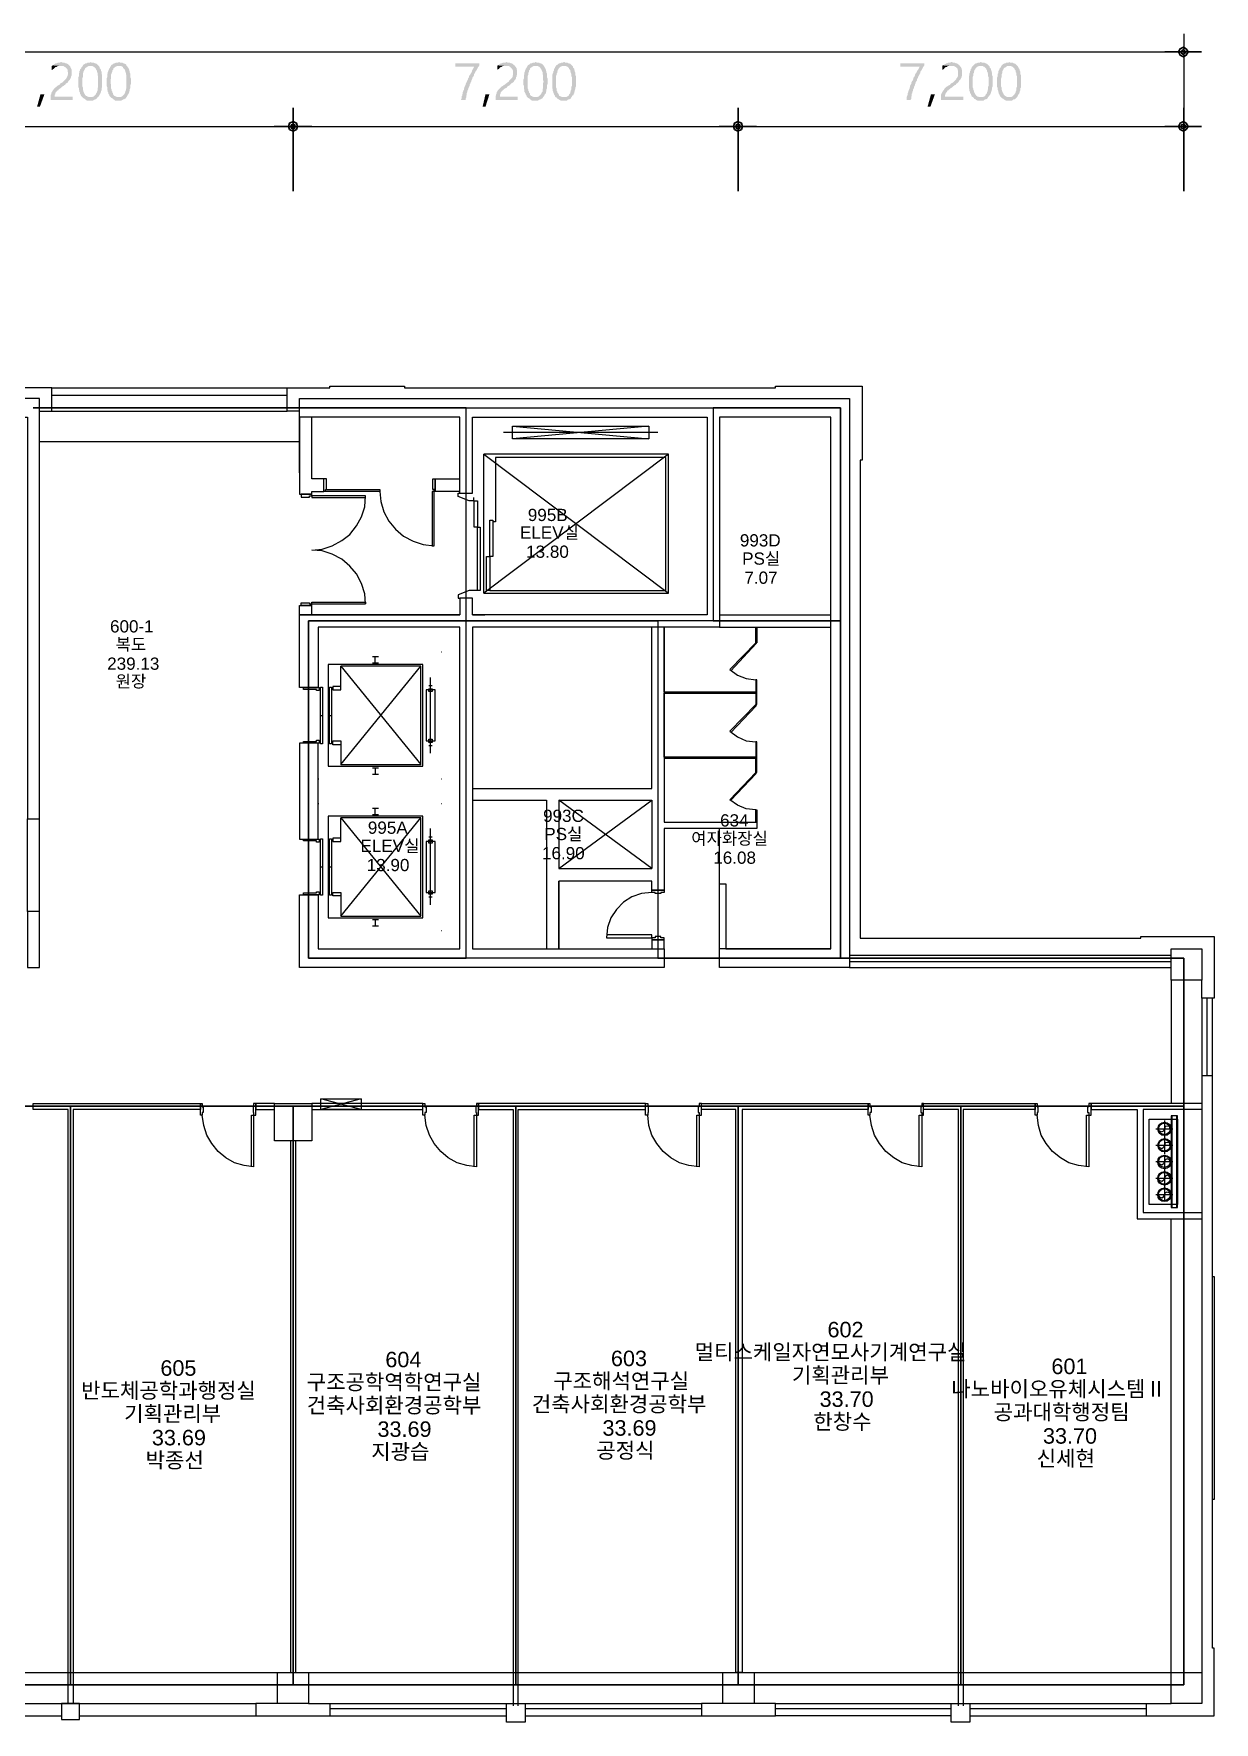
# Model space of a CAD drawing. Header units: millimetres. Extents: x -750 to 90961, y 13040 to 66109.
# Drawn here: x 71872 to 90961, y 16212 to 43504 of the extents above; entities that cross this region are included whole.
import ezdxf

# ---------------------------------------------------------------- set-up
doc = ezdxf.new("R2010")
doc.units = ezdxf.units.MM
for name, color, linetype in [('PDF_문자', 7, 'Continuous'), ('PDF_솔리드 채우기', 7, 'Continuous'), ('PDF_형상', 7, 'Continuous')]:
    doc.layers.add(name, color=color, linetype=linetype)
doc.styles.add('PDF 맑은고딕', font='Arial.ttf')

msp = doc.modelspace()

# ---------------------------------------------------------------- hatches: boundary and pattern name
at = {"layer": 'PDF_솔리드 채우기', "transparency": 33554559}
for points in [[(72319, 43047), (72309, 43047), (72291, 43037), (72282, 43037), (72264, 43037), (72245, 43028), (72227, 43028), (72218, 43019), (72200, 43010), (72191, 43001), (72181, 42992), (72309, 42983), (72319, 42983), (72337, 42983), (72355, 42983), (72364, 42973), (72383, 42964), (72392, 42955), (72401, 42946), (72410, 42937), (72419, 42919), (72419, 42909), (72419, 42891), (72428, 42873), (72428, 42855), (72419, 42836), (72419, 42827), (72410, 42809), (72401, 42791), (72401, 42781), (72392, 42772), (72383, 42763), (72373, 42754), (72364, 42745), (72346, 42727), (72337, 42717), (72319, 42708), (72300, 42699), (72291, 42681), (72273, 42672), (72255, 42663), (72245, 42653), (72236, 42644), (72218, 42635), (72209, 42626), (72200, 42617), (72191, 42599), (72181, 42589), (72172, 42571), (72163, 42562), (72154, 42544), (72154, 42544), (72154, 42525), (72145, 42516), (72145, 42498), (72145, 42480), (72145, 42461), (72145, 42434), (72501, 42434), (72501, 42489), (72209, 42489), (72209, 42498), (72209, 42516), (72218, 42525), (72218, 42544), (72227, 42553), (72236, 42562), (72245, 42580), (72264, 42589), (72264, 42589), (72273, 42599), (72282, 42608), (72291, 42617), (72309, 42626), (72319, 42635), (72337, 42653), (72355, 42663), (72364, 42672), (72383, 42681), (72392, 42699), (72410, 42708), (72419, 42717), (72428, 42727), (72437, 42745), (72447, 42754), (72456, 42763), (72456, 42763), (72465, 42781), (72474, 42800), (72474, 42809), (72483, 42827), (72483, 42845), (72483, 42864), (72483, 42882), (72483, 42882), (72483, 42900), (72483, 42919), (72483, 42928), (72474, 42946), (72465, 42964), (72465, 42973), (72456, 42983), (72437, 43001), (72437, 43001), (72428, 43010), (72410, 43019), (72401, 43028), (72383, 43028), (72364, 43037), (72355, 43037), (72337, 43037)], [(72181, 42992), (72163, 42983), (72163, 42919), (72172, 42919), (72181, 42928), (72191, 42937), (72209, 42955), (72218, 42964), (72236, 42964), (72245, 42973), (72264, 42983), (72273, 42983), (72291, 42983), (72309, 42983)], [(72666, 42992), (72657, 42973), (72648, 42964), (72639, 42955), (72639, 42946), (72629, 42937), (72620, 42928), (72620, 42909), (72611, 42900), (72611, 42882), (72602, 42864), (72602, 42855), (72602, 42836), (72602, 42818), (72593, 42800), (72593, 42781), (72593, 42763), (72593, 42745), (72593, 42717), (72593, 42699), (72593, 42681), (72593, 42663), (72593, 42644), (72602, 42626), (72602, 42608), (72602, 42599), (72611, 42580), (72611, 42562), (72620, 42553), (72620, 42535), (72629, 42525), (72629, 42516), (72639, 42498), (72648, 42489), (72657, 42480), (72666, 42471), (72675, 42461), (72693, 42452), (72703, 42443), (72721, 42434), (72730, 42425), (72748, 42425), (72767, 42425), (72776, 42425), (72785, 42425), (72794, 42425), (72812, 42425), (72831, 42425), (72849, 42434), (72858, 42443), (72876, 42443), (72885, 42452), (72895, 42461), (72904, 42480), (72785, 42480), (72776, 42480), (72767, 42480), (72757, 42480), (72748, 42489), (72739, 42489), (72730, 42498), (72721, 42498), (72712, 42507), (72703, 42516), (72693, 42535), (72684, 42544), (72684, 42553), (72675, 42571), (72675, 42580), (72666, 42599), (72666, 42617), (72666, 42635), (72657, 42653), (72657, 42681), (72657, 42699), (72657, 42727), (72657, 42736), (72657, 42763), (72657, 42781), (72666, 42809), (72666, 42827), (72666, 42845), (72666, 42864), (72675, 42873), (72675, 42891), (72684, 42909), (72693, 42919), (72693, 42928), (72703, 42946), (72712, 42955), (72721, 42955), (72730, 42964), (72739, 42973), (72748, 42973), (72757, 42983), (72767, 42983), (72776, 42983), (72794, 42983)], [(72794, 43047), (72794, 43047), (72776, 43037), (72757, 43037), (72739, 43037), (72730, 43028), (72712, 43028), (72703, 43019), (72684, 43010), (72675, 43001), (72666, 42992), (72794, 42983), (72794, 42983), (72803, 42983), (72812, 42983), (72821, 42983), (72831, 42973), (72840, 42973), (72849, 42964), (72858, 42955), (72867, 42946), (72876, 42937), (72876, 42928), (72885, 42919), (72895, 42900), (72895, 42882), (72904, 42873), (72904, 42855), (72904, 42836), (72913, 42818), (72913, 42800), (72913, 42772), (72913, 42754), (72913, 42727), (72913, 42708), (72913, 42690), (72913, 42663), (72913, 42644), (72904, 42626), (72904, 42608), (72904, 42589), (72895, 42571), (72895, 42562), (72885, 42544), (72876, 42535), (72876, 42525), (72867, 42516), (72858, 42507), (72849, 42498), (72840, 42489), (72831, 42489), (72821, 42480), (72812, 42480), (72794, 42480), (72785, 42480), (72904, 42480), (72922, 42489), (72931, 42507), (72931, 42507), (72940, 42525), (72949, 42535), (72949, 42544), (72959, 42562), (72959, 42571), (72968, 42589), (72968, 42608), (72968, 42626), (72977, 42635), (72977, 42653), (72977, 42672), (72977, 42699), (72977, 42717), (72977, 42736), (72977, 42754), (72977, 42781), (72977, 42800), (72977, 42818), (72977, 42836), (72968, 42855), (72968, 42873), (72968, 42891), (72959, 42909), (72959, 42919), (72949, 42937), (72940, 42946), (72940, 42955), (72931, 42973), (72922, 42983), (72913, 42992), (72904, 43001), (72895, 43010), (72885, 43019), (72876, 43019), (72867, 43028), (72858, 43028), (72840, 43037), (72831, 43037), (72821, 43037), (72803, 43037)], [(73123, 42992), (73114, 42973), (73105, 42964), (73105, 42955), (73096, 42946), (73087, 42937), (73087, 42928), (73077, 42909), (73077, 42900), (73068, 42882), (73068, 42864), (73059, 42855), (73059, 42836), (73059, 42818), (73059, 42800), (73050, 42781), (73050, 42763), (73050, 42745), (73050, 42717), (73050, 42699), (73050, 42681), (73050, 42663), (73059, 42644), (73059, 42626), (73059, 42608), (73059, 42599), (73068, 42580), (73068, 42562), (73077, 42553), (73077, 42535), (73087, 42525), (73096, 42516), (73096, 42498), (73105, 42489), (73114, 42480), (73123, 42471), (73141, 42461), (73151, 42452), (73160, 42443), (73178, 42434), (73187, 42425), (73205, 42425), (73224, 42425), (73242, 42425), (73242, 42425), (73260, 42425), (73279, 42425), (73288, 42425), (73306, 42434), (73315, 42443), (73333, 42443), (73343, 42452), (73361, 42461), (73370, 42480), (73242, 42480), (73242, 42480), (73224, 42480), (73215, 42480), (73205, 42489), (73196, 42489), (73187, 42498), (73178, 42498), (73169, 42507), (73160, 42516), (73151, 42535), (73151, 42544), (73141, 42553), (73141, 42571), (73132, 42580), (73132, 42599), (73123, 42617), (73123, 42635), (73123, 42653), (73123, 42681), (73114, 42699), (73114, 42727), (73114, 42736), (73114, 42763), (73123, 42781), (73123, 42809), (73123, 42827), (73123, 42845), (73132, 42864), (73132, 42873), (73141, 42891), (73141, 42909), (73151, 42919), (73160, 42928), (73160, 42946), (73169, 42955), (73178, 42955), (73187, 42964), (73196, 42973), (73205, 42973), (73215, 42983), (73224, 42983), (73242, 42983), (73251, 42983)], [(73251, 43047), (73251, 43047), (73233, 43037), (73215, 43037), (73205, 43037), (73187, 43028), (73169, 43028), (73160, 43019), (73151, 43010), (73132, 43001), (73123, 42992), (73251, 42983), (73251, 42983), (73260, 42983), (73269, 42983), (73288, 42983), (73297, 42973), (73306, 42973), (73315, 42964), (73315, 42955), (73324, 42946), (73333, 42937), (73343, 42928), (73343, 42919), (73352, 42900), (73352, 42882), (73361, 42873), (73361, 42855), (73370, 42836), (73370, 42818), (73370, 42800), (73370, 42772), (73370, 42754), (73370, 42727), (73370, 42708), (73370, 42690), (73370, 42663), (73370, 42644), (73370, 42626), (73361, 42608), (73361, 42589), (73352, 42571), (73352, 42562), (73343, 42544), (73343, 42535), (73333, 42525), (73324, 42516), (73315, 42507), (73306, 42498), (73297, 42489), (73288, 42489), (73279, 42480), (73269, 42480), (73260, 42480), (73242, 42480), (73370, 42480), (73379, 42489), (73388, 42507), (73388, 42507), (73397, 42525), (73407, 42535), (73407, 42544), (73416, 42562), (73416, 42571), (73425, 42589), (73425, 42608), (73434, 42626), (73434, 42635), (73434, 42653), (73434, 42672), (73443, 42699), (73443, 42717), (73443, 42736), (73443, 42754), (73443, 42781), (73434, 42800), (73434, 42818), (73434, 42836), (73434, 42855), (73425, 42873), (73425, 42891), (73416, 42909), (73416, 42919), (73407, 42937), (73407, 42946), (73397, 42955), (73388, 42973), (73379, 42983), (73370, 42992), (73370, 43001), (73361, 43010), (73343, 43019), (73333, 43019), (73324, 43028), (73315, 43028), (73306, 43037), (73288, 43037), (73279, 43037), (73269, 43037)], [(79075, 43028), (78691, 43028), (78691, 42973), (78993, 42973), (78993, 42973), (78984, 42955), (78975, 42937), (78965, 42919), (78956, 42909), (78956, 42891), (78947, 42873), (78938, 42864), (78929, 42845), (78920, 42836), (78911, 42818), (78911, 42800), (78901, 42791), (78892, 42772), (78892, 42763), (78883, 42754), (78883, 42745), (78874, 42727), (78865, 42708), (78856, 42690), (78856, 42681), (78847, 42663), (78837, 42644), (78837, 42635), (78828, 42617), (78828, 42599), (78819, 42589), (78819, 42580), (78810, 42562), (78810, 42544), (78801, 42525), (78801, 42507), (78792, 42498), (78792, 42480), (78792, 42461), (78783, 42443), (78783, 42434), (78856, 42434), (78856, 42443), (78856, 42452), (78865, 42471), (78865, 42489), (78865, 42498), (78874, 42516), (78874, 42535), (78874, 42544), (78883, 42562), (78883, 42580), (78892, 42599), (78901, 42617), (78901, 42626), (78911, 42644), (78920, 42663), (78920, 42681), (78929, 42690), (78929, 42708), (78938, 42717), (78947, 42736), (78947, 42745), (78956, 42763), (78965, 42781), (78965, 42791), (78975, 42809), (78984, 42818), (78993, 42836), (78993, 42855), (79002, 42864), (79011, 42882), (79020, 42900), (79029, 42909), (79039, 42928), (79048, 42946), (79057, 42964), (79066, 42973), (79075, 42992)], [(79514, 43047), (79514, 43047), (79496, 43037), (79477, 43037), (79459, 43037), (79441, 43028), (79432, 43028), (79413, 43019), (79404, 43010), (79386, 43001), (79377, 42992), (79505, 42983), (79523, 42983), (79532, 42983), (79551, 42983), (79569, 42973), (79578, 42964), (79587, 42955), (79596, 42946), (79605, 42937), (79615, 42919), (79624, 42909), (79624, 42891), (79624, 42873), (79624, 42855), (79624, 42836), (79615, 42827), (79615, 42809), (79605, 42791), (79596, 42781), (79587, 42772), (79578, 42763), (79569, 42754), (79560, 42745), (79551, 42727), (79532, 42717), (79523, 42708), (79505, 42699), (79487, 42681), (79468, 42672), (79459, 42663), (79441, 42653), (79432, 42644), (79423, 42635), (79413, 42626), (79404, 42617), (79386, 42599), (79377, 42589), (79368, 42571), (79359, 42562), (79359, 42544), (79359, 42544), (79349, 42525), (79349, 42516), (79340, 42498), (79340, 42480), (79340, 42461), (79340, 42434), (79697, 42434), (79697, 42489), (79413, 42489), (79413, 42498), (79413, 42516), (79413, 42525), (79423, 42544), (79423, 42553), (79432, 42562), (79441, 42580), (79459, 42589), (79459, 42589), (79468, 42599), (79477, 42608), (79487, 42617), (79505, 42626), (79523, 42635), (79532, 42653), (79551, 42663), (79569, 42672), (79578, 42681), (79596, 42699), (79605, 42708), (79624, 42717), (79633, 42727), (79642, 42745), (79651, 42754), (79660, 42763), (79660, 42763), (79669, 42781), (79669, 42800), (79679, 42809), (79679, 42827), (79688, 42845), (79688, 42864), (79688, 42882), (79688, 42882), (79688, 42900), (79688, 42919), (79679, 42928), (79679, 42946), (79669, 42964), (79660, 42973), (79651, 42983), (79642, 43001), (79633, 43001), (79624, 43010), (79615, 43019), (79596, 43028), (79587, 43028), (79569, 43037), (79551, 43037), (79532, 43037)], [(79377, 42992), (79368, 42983), (79368, 42919), (79368, 42919), (79377, 42928), (79395, 42937), (79404, 42955), (79423, 42964), (79432, 42964), (79441, 42973), (79459, 42983), (79477, 42983), (79496, 42983), (79505, 42983)], [(79861, 42992), (79852, 42973), (79843, 42964), (79843, 42955), (79834, 42946), (79825, 42937), (79825, 42928), (79816, 42909), (79816, 42900), (79807, 42882), (79807, 42864), (79807, 42855), (79797, 42836), (79797, 42818), (79797, 42800), (79797, 42781), (79788, 42763), (79788, 42745), (79788, 42717), (79788, 42699), (79788, 42681), (79797, 42663), (79797, 42644), (79797, 42626), (79797, 42608), (79807, 42599), (79807, 42580), (79807, 42562), (79816, 42553), (79825, 42535), (79825, 42525), (79834, 42516), (79843, 42498), (79843, 42489), (79852, 42480), (79861, 42471), (79880, 42461), (79889, 42452), (79898, 42443), (79916, 42434), (79925, 42425), (79944, 42425), (79962, 42425), (79980, 42425), (79980, 42425), (79999, 42425), (80017, 42425), (80026, 42425), (80044, 42434), (80053, 42443), (80072, 42443), (80081, 42452), (80099, 42461), (80108, 42480), (79989, 42480), (79980, 42480), (79971, 42480), (79953, 42480), (79944, 42489), (79935, 42489), (79925, 42498), (79916, 42498), (79907, 42507), (79898, 42516), (79898, 42535), (79889, 42544), (79880, 42553), (79880, 42571), (79871, 42580), (79871, 42599), (79861, 42617), (79861, 42635), (79861, 42653), (79861, 42681), (79861, 42699), (79861, 42727), (79861, 42736), (79861, 42763), (79861, 42781), (79861, 42809), (79861, 42827), (79871, 42845), (79871, 42864), (79871, 42873), (79880, 42891), (79880, 42909), (79889, 42919), (79898, 42928), (79898, 42946), (79907, 42955), (79916, 42955), (79925, 42964), (79935, 42973), (79944, 42973), (79953, 42983), (79962, 42983), (79980, 42983), (79989, 42983)], [(79989, 43047), (79989, 43047), (79971, 43037), (79953, 43037), (79944, 43037), (79925, 43028), (79907, 43028), (79898, 43019), (79889, 43010), (79871, 43001), (79861, 42992), (79989, 42983), (79989, 42983), (79999, 42983), (80017, 42983), (80026, 42983), (80035, 42973), (80044, 42973), (80053, 42964), (80063, 42955), (80063, 42946), (80072, 42937), (80081, 42928), (80081, 42919), (80090, 42900), (80099, 42882), (80099, 42873), (80099, 42855), (80108, 42836), (80108, 42818), (80108, 42800), (80108, 42772), (80108, 42754), (80117, 42727), (80108, 42708), (80108, 42690), (80108, 42663), (80108, 42644), (80108, 42626), (80099, 42608), (80099, 42589), (80099, 42571), (80090, 42562), (80081, 42544), (80081, 42535), (80072, 42525), (80063, 42516), (80053, 42507), (80044, 42498), (80035, 42489), (80026, 42489), (80017, 42480), (80008, 42480), (79999, 42480), (79989, 42480), (80108, 42480), (80117, 42489), (80127, 42507), (80136, 42507), (80136, 42525), (80145, 42535), (80154, 42544), (80154, 42562), (80163, 42571), (80163, 42589), (80163, 42608), (80172, 42626), (80172, 42635), (80172, 42653), (80172, 42672), (80181, 42699), (80181, 42717), (80181, 42736), (80181, 42754), (80181, 42781), (80172, 42800), (80172, 42818), (80172, 42836), (80172, 42855), (80163, 42873), (80163, 42891), (80154, 42909), (80154, 42919), (80145, 42937), (80145, 42946), (80136, 42955), (80127, 42973), (80117, 42983), (80117, 42992), (80108, 43001), (80099, 43010), (80090, 43019), (80081, 43019), (80063, 43028), (80053, 43028), (80044, 43037), (80035, 43037), (80017, 43037), (80008, 43037)], [(80319, 42992), (80309, 42973), (80300, 42964), (80300, 42955), (80291, 42946), (80291, 42937), (80282, 42928), (80282, 42909), (80273, 42900), (80273, 42882), (80264, 42864), (80264, 42855), (80255, 42836), (80255, 42818), (80255, 42800), (80255, 42781), (80255, 42763), (80255, 42745), (80255, 42717), (80255, 42699), (80255, 42681), (80255, 42663), (80255, 42644), (80255, 42626), (80264, 42608), (80264, 42599), (80264, 42580), (80273, 42562), (80273, 42553), (80282, 42535), (80282, 42525), (80291, 42516), (80300, 42498), (80300, 42489), (80309, 42480), (80328, 42471), (80337, 42461), (80346, 42452), (80364, 42443), (80373, 42434), (80392, 42425), (80401, 42425), (80419, 42425), (80437, 42425), (80437, 42425), (80456, 42425), (80474, 42425), (80492, 42425), (80501, 42434), (80520, 42443), (80529, 42443), (80547, 42452), (80556, 42461), (80565, 42480), (80447, 42480), (80437, 42480), (80428, 42480), (80419, 42480), (80401, 42489), (80392, 42489), (80383, 42498), (80373, 42498), (80364, 42507), (80364, 42516), (80355, 42535), (80346, 42544), (80337, 42553), (80337, 42571), (80328, 42580), (80328, 42599), (80328, 42617), (80319, 42635), (80319, 42653), (80319, 42681), (80319, 42699), (80319, 42727), (80319, 42736), (80319, 42763), (80319, 42781), (80319, 42809), (80319, 42827), (80328, 42845), (80328, 42864), (80337, 42873), (80337, 42891), (80346, 42909), (80346, 42919), (80355, 42928), (80364, 42946), (80373, 42955), (80373, 42955), (80383, 42964), (80392, 42973), (80401, 42973), (80410, 42983), (80428, 42983), (80437, 42983), (80447, 42983)], [(80456, 43047), (80447, 43047), (80428, 43037), (80419, 43037), (80401, 43037), (80383, 43028), (80373, 43028), (80355, 43019), (80346, 43010), (80337, 43001), (80319, 42992), (80447, 42983), (80447, 42983), (80465, 42983), (80474, 42983), (80483, 42983), (80492, 42973), (80501, 42973), (80511, 42964), (80520, 42955), (80529, 42946), (80529, 42937), (80538, 42928), (80547, 42919), (80547, 42900), (80556, 42882), (80556, 42873), (80565, 42855), (80565, 42836), (80565, 42818), (80575, 42800), (80575, 42772), (80575, 42754), (80575, 42727), (80575, 42708), (80575, 42690), (80575, 42663), (80565, 42644), (80565, 42626), (80565, 42608), (80556, 42589), (80556, 42571), (80547, 42562), (80547, 42544), (80538, 42535), (80529, 42525), (80529, 42516), (80520, 42507), (80511, 42498), (80501, 42489), (80492, 42489), (80483, 42480), (80465, 42480), (80456, 42480), (80447, 42480), (80565, 42480), (80575, 42489), (80584, 42507), (80593, 42507), (80602, 42525), (80602, 42535), (80611, 42544), (80611, 42562), (80620, 42571), (80620, 42589), (80629, 42608), (80629, 42626), (80629, 42635), (80639, 42653), (80639, 42672), (80639, 42699), (80639, 42717), (80639, 42736), (80639, 42754), (80639, 42781), (80639, 42800), (80639, 42818), (80629, 42836), (80629, 42855), (80629, 42873), (80620, 42891), (80620, 42909), (80611, 42919), (80611, 42937), (80602, 42946), (80593, 42955), (80593, 42973), (80584, 42983), (80575, 42992), (80565, 43001), (80556, 43010), (80547, 43019), (80538, 43019), (80529, 43028), (80511, 43028), (80501, 43037), (80492, 43037), (80474, 43037), (80465, 43037)], [(86271, 43028), (85887, 43028), (85887, 42973), (86197, 42973), (86197, 42973), (86188, 42955), (86179, 42937), (86170, 42919), (86161, 42909), (86152, 42891), (86143, 42873), (86133, 42864), (86124, 42845), (86124, 42836), (86115, 42818), (86106, 42800), (86097, 42791), (86097, 42772), (86088, 42763), (86088, 42754), (86079, 42745), (86069, 42727), (86060, 42708), (86060, 42690), (86051, 42681), (86042, 42663), (86042, 42644), (86033, 42635), (86033, 42617), (86024, 42599), (86024, 42589), (86015, 42580), (86015, 42562), (86005, 42544), (86005, 42525), (85996, 42507), (85996, 42498), (85987, 42480), (85987, 42461), (85987, 42443), (85987, 42434), (86051, 42434), (86051, 42443), (86060, 42452), (86060, 42471), (86060, 42489), (86069, 42498), (86069, 42516), (86069, 42535), (86079, 42544), (86079, 42562), (86088, 42580), (86088, 42599), (86097, 42617), (86106, 42626), (86106, 42644), (86115, 42663), (86124, 42681), (86124, 42690), (86133, 42708), (86133, 42717), (86143, 42736), (86152, 42745), (86152, 42763), (86161, 42781), (86170, 42791), (86170, 42809), (86179, 42818), (86188, 42836), (86197, 42855), (86207, 42864), (86207, 42882), (86216, 42900), (86225, 42909), (86234, 42928), (86243, 42946), (86252, 42964), (86261, 42973), (86271, 42992)], [(86719, 43047), (86709, 43047), (86691, 43037), (86673, 43037), (86664, 43037), (86645, 43028), (86627, 43028), (86618, 43019), (86600, 43010), (86591, 43001), (86572, 42992), (86709, 42983), (86719, 42983), (86737, 42983), (86755, 42983), (86764, 42973), (86783, 42964), (86792, 42955), (86801, 42946), (86810, 42937), (86810, 42919), (86819, 42909), (86819, 42891), (86819, 42873), (86819, 42855), (86819, 42836), (86819, 42827), (86810, 42809), (86801, 42791), (86792, 42781), (86792, 42772), (86783, 42763), (86773, 42754), (86764, 42745), (86746, 42727), (86737, 42717), (86719, 42708), (86700, 42699), (86691, 42681), (86673, 42672), (86655, 42663), (86645, 42653), (86627, 42644), (86618, 42635), (86609, 42626), (86600, 42617), (86591, 42599), (86581, 42589), (86572, 42571), (86563, 42562), (86554, 42544), (86554, 42544), (86545, 42525), (86545, 42516), (86545, 42498), (86545, 42480), (86545, 42461), (86545, 42434), (86901, 42434), (86901, 42489), (86609, 42489), (86609, 42498), (86609, 42516), (86618, 42525), (86618, 42544), (86627, 42553), (86636, 42562), (86645, 42580), (86655, 42589), (86664, 42589), (86664, 42599), (86682, 42608), (86691, 42617), (86700, 42626), (86719, 42635), (86737, 42653), (86755, 42663), (86764, 42672), (86783, 42681), (86792, 42699), (86810, 42708), (86819, 42717), (86828, 42727), (86837, 42745), (86847, 42754), (86856, 42763), (86856, 42763), (86865, 42781), (86874, 42800), (86874, 42809), (86883, 42827), (86883, 42845), (86883, 42864), (86883, 42882), (86883, 42882), (86883, 42900), (86883, 42919), (86874, 42928), (86874, 42946), (86865, 42964), (86856, 42973), (86847, 42983), (86837, 43001), (86837, 43001), (86819, 43010), (86810, 43019), (86792, 43028), (86783, 43028), (86764, 43037), (86746, 43037), (86737, 43037)], [(86572, 42992), (86563, 42983), (86563, 42919), (86563, 42919), (86581, 42928), (86591, 42937), (86600, 42955), (86618, 42964), (86627, 42964), (86645, 42973), (86655, 42983), (86673, 42983), (86691, 42983), (86709, 42983)], [(87066, 42992), (87048, 42973), (87039, 42964), (87039, 42955), (87039, 42946), (87029, 42937), (87020, 42928), (87020, 42909), (87011, 42900), (87011, 42882), (87002, 42864), (87002, 42855), (87002, 42836), (86993, 42818), (86993, 42800), (86993, 42781), (86993, 42763), (86993, 42745), (86993, 42717), (86993, 42699), (86993, 42681), (86993, 42663), (86993, 42644), (86993, 42626), (87002, 42608), (87002, 42599), (87002, 42580), (87011, 42562), (87011, 42553), (87020, 42535), (87029, 42525), (87029, 42516), (87039, 42498), (87039, 42489), (87057, 42480), (87066, 42471), (87075, 42461), (87084, 42452), (87103, 42443), (87112, 42434), (87130, 42425), (87148, 42425), (87157, 42425), (87176, 42425), (87176, 42425), (87194, 42425), (87212, 42425), (87231, 42425), (87240, 42434), (87258, 42443), (87267, 42443), (87285, 42452), (87295, 42461), (87304, 42480), (87185, 42480), (87176, 42480), (87167, 42480), (87157, 42480), (87148, 42489), (87130, 42489), (87121, 42498), (87112, 42498), (87112, 42507), (87103, 42516), (87093, 42535), (87084, 42544), (87084, 42553), (87075, 42571), (87075, 42580), (87066, 42599), (87066, 42617), (87057, 42635), (87057, 42653), (87057, 42681), (87057, 42699), (87057, 42727), (87057, 42736), (87057, 42763), (87057, 42781), (87057, 42809), (87066, 42827), (87066, 42845), (87066, 42864), (87075, 42873), (87075, 42891), (87084, 42909), (87084, 42919), (87093, 42928), (87103, 42946), (87112, 42955), (87121, 42955), (87121, 42964), (87130, 42973), (87139, 42973), (87157, 42983), (87167, 42983), (87176, 42983), (87185, 42983)], [(87194, 43047), (87185, 43047), (87167, 43037), (87157, 43037), (87139, 43037), (87121, 43028), (87112, 43028), (87093, 43019), (87084, 43010), (87075, 43001), (87066, 42992), (87185, 42983), (87185, 42983), (87203, 42983), (87212, 42983), (87221, 42983), (87231, 42973), (87240, 42973), (87249, 42964), (87258, 42955), (87267, 42946), (87276, 42937), (87276, 42928), (87285, 42919), (87285, 42900), (87295, 42882), (87295, 42873), (87304, 42855), (87304, 42836), (87304, 42818), (87313, 42800), (87313, 42772), (87313, 42754), (87313, 42727), (87313, 42708), (87313, 42690), (87313, 42663), (87304, 42644), (87304, 42626), (87304, 42608), (87295, 42589), (87295, 42571), (87285, 42562), (87285, 42544), (87276, 42535), (87267, 42525), (87267, 42516), (87258, 42507), (87249, 42498), (87240, 42489), (87231, 42489), (87221, 42480), (87212, 42480), (87194, 42480), (87185, 42480), (87304, 42480), (87313, 42489), (87322, 42507), (87331, 42507), (87340, 42525), (87340, 42535), (87349, 42544), (87349, 42562), (87359, 42571), (87359, 42589), (87368, 42608), (87368, 42626), (87368, 42635), (87377, 42653), (87377, 42672), (87377, 42699), (87377, 42717), (87377, 42736), (87377, 42754), (87377, 42781), (87377, 42800), (87377, 42818), (87368, 42836), (87368, 42855), (87368, 42873), (87359, 42891), (87359, 42909), (87349, 42919), (87349, 42937), (87340, 42946), (87331, 42955), (87331, 42973), (87322, 42983), (87313, 42992), (87304, 43001), (87295, 43010), (87285, 43019), (87276, 43019), (87267, 43028), (87258, 43028), (87240, 43037), (87231, 43037), (87221, 43037), (87203, 43037)], [(87523, 42992), (87514, 42973), (87505, 42964), (87505, 42955), (87496, 42946), (87487, 42937), (87487, 42928), (87477, 42909), (87468, 42900), (87468, 42882), (87468, 42864), (87459, 42855), (87459, 42836), (87459, 42818), (87450, 42800), (87450, 42781), (87450, 42763), (87450, 42745), (87450, 42717), (87450, 42699), (87450, 42681), (87450, 42663), (87450, 42644), (87459, 42626), (87459, 42608), (87459, 42599), (87468, 42580), (87468, 42562), (87477, 42553), (87477, 42535), (87487, 42525), (87487, 42516), (87496, 42498), (87505, 42489), (87514, 42480), (87523, 42471), (87532, 42461), (87551, 42452), (87560, 42443), (87578, 42434), (87587, 42425), (87605, 42425), (87624, 42425), (87633, 42425), (87642, 42425), (87660, 42425), (87669, 42425), (87688, 42425), (87706, 42434), (87715, 42443), (87733, 42443), (87743, 42452), (87752, 42461), (87770, 42480), (87642, 42480), (87633, 42480), (87624, 42480), (87615, 42480), (87605, 42489), (87596, 42489), (87587, 42498), (87578, 42498), (87569, 42507), (87560, 42516), (87551, 42535), (87551, 42544), (87541, 42553), (87532, 42571), (87532, 42580), (87523, 42599), (87523, 42617), (87523, 42635), (87514, 42653), (87514, 42681), (87514, 42699), (87514, 42727), (87514, 42736), (87514, 42763), (87514, 42781), (87523, 42809), (87523, 42827), (87523, 42845), (87532, 42864), (87532, 42873), (87532, 42891), (87541, 42909), (87551, 42919), (87551, 42928), (87560, 42946), (87569, 42955), (87578, 42955), (87587, 42964), (87596, 42973), (87605, 42973), (87615, 42983), (87624, 42983), (87633, 42983), (87651, 42983)], [(87651, 43047), (87651, 43047), (87633, 43037), (87615, 43037), (87596, 43037), (87587, 43028), (87569, 43028), (87560, 43019), (87541, 43010), (87532, 43001), (87523, 42992), (87651, 42983), (87651, 42983), (87660, 42983), (87669, 42983), (87679, 42983), (87688, 42973), (87697, 42973), (87706, 42964), (87715, 42955), (87724, 42946), (87733, 42937), (87733, 42928), (87743, 42919), (87752, 42900), (87752, 42882), (87761, 42873), (87761, 42855), (87761, 42836), (87770, 42818), (87770, 42800), (87770, 42772), (87770, 42754), (87770, 42727), (87770, 42708), (87770, 42690), (87770, 42663), (87770, 42644), (87761, 42626), (87761, 42608), (87761, 42589), (87752, 42571), (87752, 42562), (87743, 42544), (87733, 42535), (87733, 42525), (87724, 42516), (87715, 42507), (87706, 42498), (87697, 42489), (87688, 42489), (87679, 42480), (87669, 42480), (87660, 42480), (87642, 42480), (87770, 42480), (87779, 42489), (87788, 42507), (87788, 42507), (87797, 42525), (87807, 42535), (87807, 42544), (87816, 42562), (87816, 42571), (87825, 42589), (87825, 42608), (87825, 42626), (87834, 42635), (87834, 42653), (87834, 42672), (87834, 42699), (87834, 42717), (87834, 42736), (87834, 42754), (87834, 42781), (87834, 42800), (87834, 42818), (87834, 42836), (87825, 42855), (87825, 42873), (87825, 42891), (87816, 42909), (87816, 42919), (87807, 42937), (87797, 42946), (87797, 42955), (87788, 42973), (87779, 42983), (87770, 42992), (87761, 43001), (87752, 43010), (87743, 43019), (87733, 43019), (87724, 43028), (87715, 43028), (87706, 43037), (87688, 43037), (87679, 43037), (87660, 43037)]]:
    msp.add_hatch(color=256, dxfattribs=at).paths.add_polyline_path(points)

# ---------------------------------------------------------------- linework, layer by layer
at = {"layer": 'PDF_솔리드 채우기', "lineweight": 5, "transparency": 33554559}
for points in [[(72044, 42525), (71971, 42324), (71980, 42525), (71925, 42324)], [(79240, 42525), (79176, 42324), (79176, 42525), (79130, 42324)], [(86444, 42525), (86371, 42324), (86380, 42525), (86325, 42324)]]:
    msp.add_solid(points, dxfattribs=at)
at = {"layer": 'PDF_형상', "lineweight": 5}
for points in [[(90467, 43504), (90467, 40962), (90467, 42306)], [(11427, 43211), (90312, 43211)], [(69018, 42004), (75912, 42004)], [(76213, 42004), (83116, 42004)], [(83418, 42004), (90312, 42004)], [(72163, 37780), (71450, 37780), (71450, 37808), (68040, 37808), (68040, 37753)], [(71962, 37405), (72163, 37405), (72163, 37780), (75967, 37780)], [(76168, 37405), (75967, 37405), (75967, 37780), (76661, 37780), (76661, 37808), (77868, 37808), (77868, 37780), (83866, 37780), (83866, 37808), (85265, 37808), (85265, 36610), (85237, 36610), (85237, 28884), (89772, 28884), (89772, 28912), (90961, 28912), (90961, 27915), (90760, 27915), (90760, 28208)], [(71962, 29314), (71962, 30813), (71962, 37607), (68113, 37607), (68113, 37305), (71770, 37305), (71770, 30813)], [(68863, 26169), (72465, 26169), (76067, 26169), (79669, 26169), (83263, 26169), (86865, 26169), (90467, 26169), (90467, 28564), (84917, 28564), (81964, 28564), (78865, 28564), (76314, 28564), (76314, 34013), (78865, 34013), (78865, 37460), (71861, 37460)], [(71861, 37460), (78865, 37460), (82860, 37460), (84917, 37460), (84917, 34013), (84917, 28564), (90467, 28564), (90467, 26169), (90467, 16816), (86865, 16816), (83263, 16816), (79669, 16816), (76067, 16816), (72465, 16816), (68872, 16816)], [(72163, 37661), (75967, 37661)], [(72163, 37405), (75967, 37405)], [(78764, 36080), (78764, 37305), (76168, 37305), (76168, 37607), (85064, 37607), (85064, 28409), (90266, 28409)], [(76168, 36409), (76168, 37305), (76168, 36061), (76369, 36061), (76195, 36061), (76195, 36016), (76332, 36016), (76332, 36034), (76369, 36034), (76369, 36061), (76369, 36107), (76561, 36107), (76561, 36308)], [(76588, 36107), (76588, 36135), (76607, 36135), (76607, 36308), (76561, 36308), (76369, 36308), (76369, 37305)], [(78984, 36007), (78984, 35952), (78911, 35952), (78737, 36025), (78737, 36080), (78764, 36080), (78965, 36080), (78965, 37305), (82760, 37305), (82760, 34114), (78965, 34114), (78965, 34379), (78764, 34379), (78764, 34114)], [(79615, 37159), (81818, 36957)], [(81818, 37159), (79615, 36957)], [(82961, 29762), (83061, 29762), (83061, 28711), (84762, 28711), (84762, 37305), (82961, 37305), (82961, 33913), (84762, 33913)], [(71962, 36912), (76168, 36912)], [(81964, 37058), (79468, 37058)], [(82138, 36711), (79148, 36711)], [(79249, 34507), (82092, 34507), (82092, 36656), (79340, 36656), (79340, 35613), (79295, 35613)], [(78764, 36107), (78362, 36107), (78344, 36107), (78344, 36135), (78325, 36135), (78325, 36308), (78362, 36308), (78362, 36107), (78362, 36308), (78764, 36308)], [(76369, 34114), (76369, 34260), (76369, 34288), (77237, 34288), (77228, 34452), (77173, 34617), (77091, 34772), (76981, 34900), (76853, 35010), (76698, 35092), (76533, 35147), (76369, 35156), (76533, 35175), (76698, 35229), (76853, 35312), (76981, 35412), (77091, 35549), (77173, 35696), (77228, 35860), (77237, 36034), (76369, 36034), (76369, 36007), (77237, 36007), (77237, 36034)], [(76616, 36107), (76588, 36107), (76561, 36107)], [(77466, 36107), (77484, 35943), (77530, 35778), (77612, 35623), (77722, 35495), (77850, 35385), (78005, 35303), (78170, 35248), (78344, 35229), (78344, 36107), (78316, 36107), (78316, 35229), (78344, 35229)], [(79093, 34507), (78911, 34507), (78737, 34434), (78737, 34379), (78764, 34379)], [(79148, 34461), (82138, 34461)], [(82961, 33913), (78965, 33913), (78965, 28711), (82065, 28711), (82065, 28409), (76168, 28409), (76168, 29588), (76469, 29588), (76469, 28711), (78764, 28711), (78764, 33913), (76469, 33913), (76469, 32935), (76168, 32935), (76168, 34114), (76168, 34260), (76369, 34260), (76195, 34260), (76195, 34306), (76332, 34306), (76332, 34288), (76369, 34288), (76369, 34315), (77237, 34315), (77237, 34288)], [(78764, 34114), (76168, 34114), (78764, 34114)], [(79066, 34114), (78965, 34114), (79167, 34114)], [(78965, 31307), (81864, 31307), (81864, 33913)], [(83144, 32212), (83555, 32642), (83546, 32660), (83564, 32660), (83564, 33063), (83546, 33063), (83546, 32861), (82065, 32861), (82065, 33913), (82065, 30759)], [(82961, 34114), (84762, 34114)], [(83144, 33209), (83555, 33648), (83546, 33657), (83564, 33657), (83546, 33657), (83546, 33913)], [(83564, 33913), (83564, 33657)], [(83546, 33657), (83125, 33227), (83253, 33136), (83391, 33081), (83546, 33063)], [(76469, 33511), (76479, 33511)], [(77347, 33437), (77448, 33437)], [(77347, 33337), (77448, 33337)], [(77393, 33337), (77393, 33437)], [(78463, 33511), (78472, 33511)], [(76835, 32011), (76707, 32011), (76707, 32075), (76835, 32075), (76835, 31691), (78133, 31691), (78133, 33282), (76835, 33282), (78133, 31691)], [(76835, 32953), (76707, 32953), (76707, 32898), (76835, 32898), (76835, 33282)], [(76835, 31691), (78133, 33282)], [(78289, 31874), (78289, 33099)], [(78261, 32971), (78316, 32971)], [(83144, 31115), (83555, 31545), (83546, 31563), (83564, 31563), (83564, 32057), (83546, 32057), (83546, 31810), (82065, 31810), (82065, 32843), (83546, 32843), (83546, 32660), (83125, 32231), (83253, 32139), (83391, 32075), (83546, 32057)], [(76506, 32487), (76543, 32487)], [(76652, 32487), (76689, 32487)], [(78261, 32002), (78316, 32002)], [(83546, 30960), (83391, 30978), (83253, 31033), (83125, 31124), (83546, 31563), (83546, 31792), (82065, 31792), (82065, 30759), (83564, 30759)], [(76469, 31463), (76479, 31463)], [(77347, 31636), (77448, 31636)], [(77347, 31536), (77448, 31536)], [(77393, 31636), (77393, 31536)], [(78463, 31463), (78472, 31463)], [(78965, 31115), (80163, 31115), (80163, 28711)], [(80364, 31115), (81864, 31115)], [(76469, 31060), (76479, 31060)], [(77347, 30987), (77448, 30987)], [(77347, 30887), (77448, 30887)], [(77393, 30887), (77393, 30987)], [(78463, 31060), (78472, 31060)], [(83546, 30759), (83546, 30960), (83564, 30960), (83564, 30759), (83564, 30658), (82065, 30658), (82065, 29661), (81864, 29661), (81864, 29808), (80364, 29808), (80364, 28711), (80364, 29808)], [(71770, 29314), (71770, 30813), (71962, 30813)], [(76835, 29570), (76707, 29570), (76707, 29625), (76835, 29625), (76835, 29241), (78133, 29241), (78133, 30832), (76835, 30832), (78133, 29241)], [(76835, 30503), (76707, 30503), (76707, 30448), (76835, 30448), (76835, 30832)], [(76835, 29241), (78133, 30832)], [(78289, 29424), (78289, 30658)], [(84762, 28711), (82961, 28711), (82961, 29762), (82961, 30658)], [(78261, 30521), (78316, 30521)], [(76506, 30036), (76543, 30036)], [(76652, 30036), (76689, 30036)], [(80364, 30009), (81864, 30009)], [(78261, 29552), (78316, 29552)], [(81864, 29625), (81699, 29607), (81544, 29552), (81407, 29469), (81297, 29351), (81205, 29213), (81151, 29058), (81132, 28893), (81864, 28893), (81864, 28939), (81132, 28939)], [(76469, 29012), (76479, 29012)], [(77347, 29186), (77448, 29186)], [(77347, 29085), (77448, 29085)], [(77393, 29186), (77393, 29085)], [(78463, 29012), (78472, 29012)], [(82065, 28711), (82065, 28857), (81864, 28857), (81864, 28711)], [(85064, 28409), (82961, 28409), (82961, 28711)], [(85064, 28610), (90266, 28610)], [(85064, 28509), (90266, 28509)], [(90266, 28208), (90266, 26215)], [(90760, 27915), (90760, 26663)], [(90842, 27915), (90842, 26663)], [(90933, 26663), (90933, 27915)], [(89864, 16313), (90961, 16313), (90961, 17410), (90933, 17410), (90933, 26663), (90760, 26663), (90760, 17017)], [(72428, 16514), (72428, 26114), (71861, 26114), (71861, 26215), (74568, 26215), (74568, 26114), (72511, 26114), (72511, 16514)], [(75765, 26215), (75464, 26215), (75464, 26114), (75765, 26114)], [(76369, 26114), (78161, 26114), (78161, 26215), (76369, 26215), (76369, 25611), (75765, 25611), (75765, 26215), (76369, 26215)], [(77164, 26288), (76515, 26114)], [(77164, 26114), (76515, 26288), (77164, 26288), (77164, 26114), (76515, 26114), (76515, 26288)], [(79706, 16477), (79706, 26114), (81763, 26114), (81763, 26215), (79066, 26215), (79066, 26114), (79624, 26114), (79624, 16477)], [(86828, 16477), (86828, 26114), (86261, 26114), (86261, 26215), (88063, 26215), (88063, 26114), (86901, 26114), (86901, 16477)], [(90760, 26215), (89279, 26215), (88968, 26215), (88968, 26114), (89279, 26114), (89717, 26114), (89717, 24349), (90760, 24349)], [(75391, 25191), (75391, 26023), (75427, 26023), (75427, 25191), (75272, 25209), (75116, 25255), (74979, 25337), (74851, 25437), (74751, 25565), (74668, 25703), (74623, 25858), (74595, 26023)], [(78993, 25191), (78993, 26023), (79029, 26023), (79029, 25191), (78874, 25209), (78719, 25255), (78572, 25337), (78453, 25437), (78344, 25565), (78271, 25703), (78216, 25858), (78197, 26023)], [(82595, 25191), (82595, 26023), (82632, 26023), (82632, 25191), (82467, 25209), (82312, 25255), (82175, 25337), (82047, 25437), (81946, 25565), (81864, 25703), (81818, 25858), (81800, 26023)], [(86188, 25191), (86188, 26023), (86234, 26023), (86234, 25191), (86069, 25209), (85914, 25255), (85777, 25337), (85649, 25437), (85548, 25565), (85466, 25703), (85420, 25858), (85393, 26023)], [(88895, 25191), (88895, 26023), (88931, 26023), (88931, 25191), (88767, 25209), (88611, 25255), (88474, 25337), (88346, 25437), (88245, 25565), (88163, 25703), (88117, 25858), (88099, 26023)], [(90760, 26114), (89809, 26114), (89809, 24450), (90760, 24450)], [(90156, 25940), (90156, 25666)], [(90275, 26013), (90275, 24532)], [(90348, 26013), (90348, 24532)], [(90019, 25803), (90293, 25803)], [(90248, 25803), (90239, 25840), (90202, 25849), (90165, 25840), (90156, 25803), (90138, 25767), (90111, 25757), (90074, 25767), (90056, 25803)], [(90156, 25675), (90156, 25392)], [(76021, 25611), (76021, 17017)], [(76104, 25611), (76104, 17017)], [(90019, 25538), (90293, 25538)], [(90248, 25538), (90239, 25575), (90202, 25584), (90165, 25575), (90156, 25538), (90138, 25501), (90111, 25483), (90074, 25501), (90056, 25538)], [(90019, 25273), (90293, 25273)], [(90248, 25273), (90239, 25300), (90202, 25319), (90165, 25300), (90156, 25273), (90138, 25236), (90111, 25218), (90074, 25236), (90056, 25273)], [(90156, 25364), (90156, 25127)], [(90156, 25145), (90156, 24861)], [(90019, 25008), (90293, 25008)], [(90248, 25008), (90239, 25035), (90202, 25053), (90165, 25035), (90156, 25008), (90138, 24971), (90111, 24953), (90074, 24971), (90056, 25008)], [(90156, 24880), (90156, 24651)], [(90019, 24743), (90293, 24743)], [(90056, 24743), (90074, 24706), (90111, 24688), (90138, 24706), (90156, 24743), (90165, 24770), (90202, 24788), (90239, 24770), (90248, 24743)], [(11473, 24112), (11473, 17017), (90266, 17017), (90266, 24349)], [(90933, 23417), (90961, 23417), (90961, 19815), (90933, 19815)], [(11473, 16514), (11875, 16514), (75464, 16514)], [(75811, 16514), (75464, 16514), (75464, 16313), (76661, 16313)], [(76314, 16514), (76661, 16514), (76661, 16313), (79514, 16313)], [(76661, 16514), (82668, 16514)], [(76661, 16432), (79514, 16432)], [(79816, 16432), (82668, 16432)], [(83016, 16514), (82668, 16514), (82668, 16313), (83866, 16313)], [(86709, 16313), (83866, 16313), (83866, 16514), (83519, 16514)], [(83866, 16514), (89864, 16514)], [(83866, 16432), (86709, 16432)], [(87011, 16313), (89864, 16313), (89864, 16514), (90266, 16514)], [(87011, 16432), (89864, 16432)], [(65416, 16313), (72319, 16313)], [(72611, 16313), (75464, 16313)], [(79816, 16313), (82668, 16313)]]:
    msp.add_lwpolyline(points, dxfattribs=at)
at = {"layer": 'PDF_형상', "lineweight": 25}
for points in [[(90162, 43212), (90756, 43212)], [(90162, 42005), (90756, 42005)]]:
    msp.add_lwpolyline(points, dxfattribs=at)
for points in [[(90537, 43212), (90509, 43258), (90464, 43285), (90409, 43258), (90381, 43212), (90409, 43157), (90464, 43130), (90509, 43157)], [(90500, 43212), (90482, 43230), (90464, 43248), (90436, 43230), (90418, 43212), (90436, 43184), (90464, 43166), (90482, 43184)], [(75991, 42005), (76009, 41959), (76064, 41932), (76119, 41959), (76137, 42005), (76119, 42060), (76064, 42087), (76009, 42060)], [(76137, 42005), (76119, 42060), (76064, 42087), (76009, 42060), (75991, 42005), (76009, 41959), (76064, 41932), (76119, 41959)], [(76028, 42005), (76037, 41978), (76064, 41968), (76092, 41978), (76101, 42005), (76092, 42032), (76064, 42042), (76037, 42032)], [(76101, 42005), (76092, 42032), (76064, 42042), (76037, 42032), (76028, 42005), (76037, 41978), (76064, 41968), (76092, 41978)], [(83186, 42005), (83204, 41959), (83259, 41932), (83314, 41959), (83332, 42005), (83314, 42060), (83259, 42087), (83204, 42060)], [(83332, 42005), (83314, 42060), (83259, 42087), (83204, 42060), (83186, 42005), (83204, 41959), (83259, 41932), (83314, 41959)], [(83223, 42005), (83232, 41978), (83259, 41968), (83287, 41978), (83296, 42005), (83287, 42032), (83259, 42042), (83232, 42032)], [(83296, 42005), (83287, 42032), (83259, 42042), (83232, 42032), (83223, 42005), (83232, 41978), (83259, 41968), (83287, 41978)], [(90537, 42005), (90509, 42060), (90464, 42087), (90409, 42060), (90381, 42005), (90409, 41959), (90464, 41932), (90509, 41959)], [(90500, 42005), (90482, 42032), (90464, 42042), (90436, 42032), (90418, 42005), (90436, 41978), (90464, 41968), (90482, 41978)], [(76366, 42005), (75762, 42005)], [(83561, 42005), (82958, 42005)]]:
    msp.add_lwpolyline(points, close=True, dxfattribs=at)
at = {"layer": 'PDF_형상', "lineweight": 5}
for points in [[(76067, 42306), (76067, 40962)], [(83263, 42306), (83263, 40962)], [(78865, 34013), (78865, 37460), (82860, 37460), (82860, 34013), (84917, 34013), (84917, 37460), (82860, 37460), (82860, 34013)], [(79615, 36957), (79615, 37159), (81818, 37159), (81818, 36957)], [(79148, 34461), (79148, 36711), (82138, 34461), (82138, 36711)], [(76588, 36107), (76588, 36135), (77466, 36135), (77466, 36107)], [(78993, 35952), (79048, 35952), (79048, 35531), (78993, 35531)], [(79048, 35531), (79093, 35531), (79093, 34507), (79048, 34507)], [(79249, 35641), (79295, 35641), (79295, 35056), (79249, 35056)], [(79194, 35056), (79249, 35056), (79249, 34507), (79194, 34507)], [(76314, 28564), (78865, 28564), (78865, 34013), (81964, 34013), (81964, 28564), (84917, 28564), (84917, 34013), (81964, 34013), (81964, 28564), (78865, 28564), (78865, 34013), (76314, 34013)], [(76479, 32889), (76451, 32889), (76442, 32889), (76442, 32898), (76442, 32907), (76241, 32907), (76232, 32907), (76232, 32916), (76232, 32925), (76232, 32935), (76241, 32935), (76488, 32935), (76488, 32898), (76488, 32889)], [(76543, 32029), (76506, 32029), (76506, 32944), (76543, 32944)], [(76689, 32944), (76689, 32029), (76652, 32029), (76652, 32944)], [(78362, 32898), (78216, 32898), (78216, 32075), (78362, 32075)], [(78316, 32916), (78316, 32871), (78261, 32871), (78261, 32916)], [(76469, 30484), (76469, 32039), (76168, 32039), (76168, 30484)], [(76232, 32057), (76232, 32066), (76241, 32066), (76442, 32066), (76442, 32075), (76442, 32084), (76451, 32084), (76479, 32084), (76488, 32084), (76488, 32075), (76488, 32039), (76241, 32039), (76232, 32039), (76232, 32048)], [(78316, 32048), (78261, 32048), (78261, 32103), (78316, 32103)], [(81864, 30009), (80364, 31115), (80364, 30009), (81864, 31115)], [(76479, 30439), (76451, 30439), (76442, 30439), (76442, 30448), (76442, 30457), (76241, 30457), (76232, 30457), (76232, 30466), (76232, 30475), (76232, 30484), (76241, 30484), (76488, 30484), (76488, 30448), (76488, 30439)], [(76543, 29579), (76506, 29579), (76506, 30493), (76543, 30493)], [(76689, 30493), (76689, 29579), (76652, 29579), (76652, 30493)], [(78362, 30448), (78216, 30448), (78216, 29625), (78362, 29625)], [(78316, 30475), (78316, 30420), (78261, 30420), (78261, 30475)], [(76232, 29607), (76232, 29616), (76241, 29616), (76442, 29616), (76442, 29625), (76442, 29634), (76451, 29634), (76479, 29634), (76488, 29634), (76488, 29625), (76488, 29588), (76241, 29588), (76232, 29588), (76232, 29597)], [(78316, 29597), (78261, 29597), (78261, 29652), (78316, 29652)], [(81864, 29661), (82065, 29661), (82065, 29625), (82010, 29625), (82010, 29607), (81919, 29607), (81919, 29625), (81864, 29625)], [(71962, 29314), (71770, 29314), (71770, 28409), (71962, 28409)], [(81864, 28857), (82065, 28857), (82065, 28893), (82010, 28893), (82010, 28912), (81919, 28912), (81919, 28893), (81864, 28893)], [(90266, 28711), (90760, 28711), (90760, 28208), (90266, 28208)], [(74568, 26023), (74568, 26215), (74595, 26215), (74595, 26160), (74613, 26160), (74613, 26068), (74595, 26068), (74595, 26023)], [(75464, 26023), (75464, 26215), (75427, 26215), (75427, 26160), (75418, 26160), (75418, 26068), (75427, 26068), (75427, 26023)], [(78161, 26023), (78161, 26215), (78197, 26215), (78197, 26160), (78216, 26160), (78216, 26068), (78197, 26068), (78197, 26023)], [(79066, 26023), (79066, 26215), (79029, 26215), (79029, 26160), (79020, 26160), (79020, 26068), (79029, 26068), (79029, 26023)], [(81763, 26023), (81763, 26215), (81800, 26215), (81800, 26160), (81809, 26160), (81809, 26068), (81800, 26068), (81800, 26023)], [(82668, 26023), (82668, 26215), (82632, 26215), (82632, 26160), (82613, 26160), (82613, 26068), (82632, 26068), (82632, 26023)], [(82668, 26215), (85365, 26215), (85365, 26114), (83327, 26114), (83327, 17017), (83226, 17017), (83226, 26114), (82668, 26114)], [(85365, 26023), (85365, 26215), (85393, 26215), (85393, 26160), (85411, 26160), (85411, 26068), (85393, 26068), (85393, 26023)], [(86261, 26023), (86261, 26215), (86234, 26215), (86234, 26160), (86216, 26160), (86216, 26068), (86234, 26068), (86234, 26023)], [(88063, 26023), (88063, 26215), (88099, 26215), (88099, 26160), (88108, 26160), (88108, 26068), (88099, 26068), (88099, 26023)], [(88968, 26023), (88968, 26215), (88931, 26215), (88931, 26160), (88913, 26160), (88913, 26068), (88931, 26068), (88931, 26023)], [(61667, 16816), (65269, 16816), (65269, 26169), (68863, 26169), (68872, 16816), (72465, 16816), (72465, 26169), (68863, 26169), (68872, 16816), (65269, 16816), (65269, 26169), (61667, 26169)], [(72465, 16816), (76067, 16816), (76067, 26169), (72465, 26169)], [(76067, 16816), (79669, 16816), (79669, 26169), (76067, 26169)], [(79669, 16816), (83263, 16816), (83263, 26169), (79669, 26169)], [(83263, 16816), (86865, 16816), (86865, 26169), (83263, 26169)], [(86865, 16816), (90467, 16816), (90467, 26169), (86865, 26169)], [(89909, 25959), (90367, 25959), (90367, 24578), (89909, 24578)], [(90367, 24532), (90367, 26013), (90266, 26013), (90266, 24532)], [(75811, 17017), (76314, 17017), (76314, 16514), (75811, 16514)], [(83016, 17017), (83519, 17017), (83519, 16514), (83016, 16514)], [(90266, 17017), (90760, 17017), (90760, 16514), (90266, 16514)], [(72611, 16514), (72319, 16514), (72319, 16258), (72611, 16258), (72611, 16514), (72319, 16514), (72319, 16258), (72611, 16258)], [(79743, 16212), (79733, 16212), (79514, 16212), (79514, 16514), (79816, 16514), (79816, 16212)], [(86947, 16212), (86938, 16212), (86709, 16212), (86709, 16514), (87011, 16514), (87011, 16212)]]:
    msp.add_lwpolyline(points, close=True, dxfattribs=at)
at = {"layer": 'PDF_형상', "color": 1, "lineweight": 5}
for points in [[(78161, 33309), (76634, 33309), (76634, 31664), (78161, 31664)], [(78161, 30859), (76634, 30859), (76634, 29213), (78161, 29213)]]:
    msp.add_lwpolyline(points, close=True, dxfattribs=at)
at = {"layer": 'PDF_형상', "lineweight": 5}
for centre, radius in [((90158, 25803), 108), ((90155, 25803), 93.3), ((90158, 25538), 108), ((90155, 25538), 93.3), ((90156, 25268), 110), ((90156, 25003), 110), ((90155, 25273), 93.3), ((90156, 24738), 110), ((90152, 25003), 96.1), ((90152, 24738), 96.1)]:
    msp.add_circle(centre, radius, dxfattribs=at)

# ---------------------------------------------------------------- texts
at = {"layer": 'PDF_문자', "attachment_point": 4, "style": 'PDF 맑은고딕'}
for s, insert, char_height in [('995B', (79861, 35725), 197.5), ('ELEV실', (79734, 35433), 197.5), ('13.80', (79834, 35131), 197.5), ('993D', (83290, 35314), 197.5), ('PS실', (83327, 35012), 197.5), ('7.07', (83363, 34711), 197.5), ('600-1', (73105, 33924), 197.5), ('복도', (73196, 33623), 197.5), ('239.13', (73059, 33321), 197.5), ('원장', (73196, 33028), 197.5), ('993C', (80108, 30862), 197.5), ('634', (82970, 30788), 197.5), ('995A', (77274, 30670), 197.5), ('PS실', (80127, 30560), 197.5), ('여자화장실', (82504, 30487), 197.5), ('ELEV실', (77155, 30368), 197.5), ('16.90', (80090, 30258), 197.5), ('13.90', (77256, 30066), 197.5), ('16.08', (82860, 30185), 197.5), ('602', (84707, 22557), 250.1), ('604', (77557, 22073), 250.1), ('603', (81205, 22091), 250.1), ('멀티스케일자연모사기계연구실', (82559, 22183), 250.15), ('605', (73919, 21936), 250.1), ('구조공학역학연구실', (76286, 21698), 250.1), ('구조해석연구실', (80273, 21716), 250.1), ('기획관리부', (84131, 21808), 250.1), ('601', (88328, 21963), 250.1), ('반도체공학과행정실', (72638, 21561), 250.1), ('33.70', (84579, 21433), 250.1), ('나노바이오유체시스템Ⅱ', (86709, 21588), 250.15), ('기획관리부', (73333, 21186), 250.1), ('건축사회환경공학부', (76286, 21323), 250.1), ('건축사회환경공학부', (79925, 21341), 250.1), ('공과대학행정팀', (87395, 21213), 250.1), ('33.69', (77430, 20948), 250.1), ('33.69', (81068, 20967), 250.1), ('한창수', (84478, 21058), 250.1), ('33.69', (73782, 20811), 250.1), ('지광습', (77329, 20573), 250.1), ('공정식', (80968, 20592), 250.1), ('33.70', (88191, 20838), 250.1), ('박종선', (73681, 20436), 250.1), ('신세현', (88090, 20464), 250.1)]:
    msp.add_mtext(s, dxfattribs=dict(at, insert=insert, char_height=char_height))

doc.saveas('drawing.dxf')
